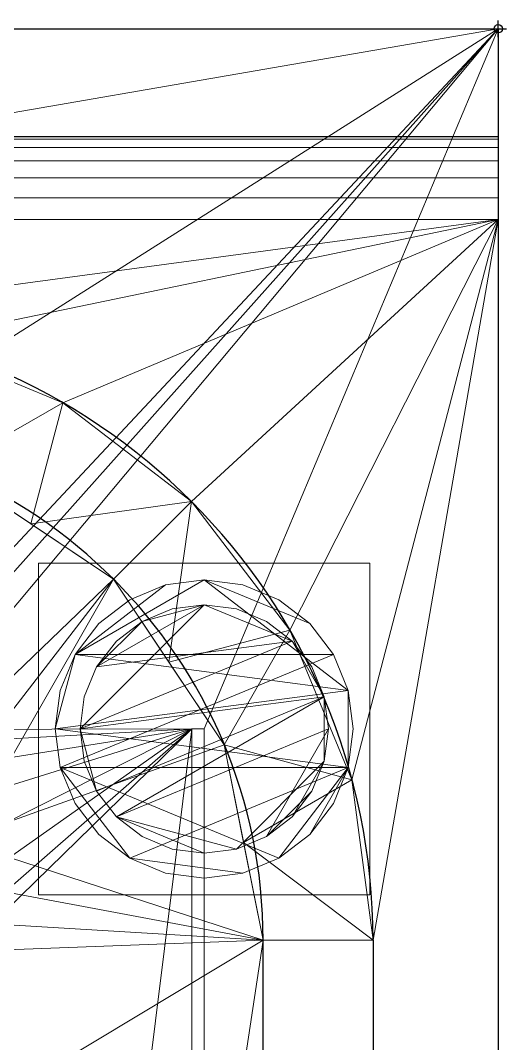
# Model space of a CAD drawing. Header units: millimetres. Extents: x -1 to 701, y -701 to 1.
# Drawn here: x 642.3 to 701, y -122.5 to 1 of the extents above; entities that cross this region are included whole.
import ezdxf

# ---------------------------------------------------------------- set-up
doc = ezdxf.new("R2010")
doc.units = ezdxf.units.MM
doc.header["$PDMODE"] = 34
for name, color, linetype in [('IQ_200_2D', 1, 'Continuous'), ('IQ_200_3D', 1, 'Continuous'), ('IQ_204_2D', 7, 'Continuous'), ('IQ_INS_3D', 3, 'Continuous')]:
    doc.layers.add(name, color=color, linetype=linetype)

msp = doc.modelspace()

# ---------------------------------------------------------------- linework, layer by layer
at = {"layer": 'IQ_200_2D'}
for p, q in [((0, 0), (700, 0)), ((700, 0), (700, -700))]:
    msp.add_line(p, q, dxfattribs=at)
at = {"layer": 'IQ_204_2D'}
for p, q in [((0, -13), (700, -13)), ((671.61, -610), (671.61, -110)), ((684.89, -110), (684.89, -610))]:
    msp.add_line(p, q, dxfattribs=at)
for radius in [74.89, 61.61]:
    msp.add_arc((610, -110), radius, 360, 90, dxfattribs=at)
at = {"layer": 'IQ_INS_3D'}
msp.add_point((700, 0), dxfattribs=at)

# ---------------------------------------------------------------- meshes
at = {"layer": 'IQ_200_3D', "lineweight": 18}
mesh = msp.add_polyface(dxfattribs=at)
corners = [(700, 0, 850), (700, -700, 850), (0, -700, 850), (0, 0, 850), (605, -550, 850), (605, -150, 850), (603.13, -135.76, 850), (597.63, -122.5, 850), (588.89, -111.11, 850), (577.5, -102.37, 850), (564.24, -96.87, 850), (550, -95, 850), (150, -95, 850), (135.76, -96.87, 850), (122.5, -102.37, 850), (111.11, -111.11, 850), (102.37, -122.5, 850), (96.87, -135.76, 850), (95, -150, 850), (95, -550, 850), (96.87, -564.24, 850), (102.37, -577.5, 850), (111.11, -588.89, 850), (122.5, -597.63, 850), (135.76, -603.13, 850), (150, -605, 850), (550, -605, 850), (564.24, -603.13, 850), (577.5, -597.63, 850), (588.89, -588.89, 850), (597.63, -577.5, 850), (603.13, -564.24, 850), (641, -100, 850), (640.45, -95.86, 850), (638.86, -92, 850), (636.31, -88.69, 850), (633, -86.14, 850), (629.14, -84.55, 850), (625, -84, 850), (620.86, -84.55, 850), (617, -86.14, 850), (613.69, -88.69, 850), (611.14, -92, 850), (609.55, -95.86, 850), (609, -100, 850), (609.55, -104.14, 850), (611.14, -108, 850), (613.69, -111.31, 850), (617, -113.86, 850), (620.86, -115.45, 850), (625, -116, 850), (629.14, -115.45, 850), (633, -113.86, 850), (636.31, -111.31, 850), (638.86, -108, 850), (640.45, -104.14, 850), (35.5, -664.5, 850), (664.5, -664.5, 850), (664.5, -84.5, 850), (663, -84.5, 850), (663, -663, 850), (37, -663, 850), (37, -84.5, 850), (35.5, -84.5, 850)]
mesh.append_faces([[corners[k] for k in face] for face in [(60, 4, 59), (45, 8, 44), (37, 59, 36), (27, 60, 26), (30, 60, 29), (23, 61, 22), (26, 60, 25), (21, 61, 20), (12, 0, 11), (63, 3, 62)]], dxfattribs={"vtx0": -1, "vtx1": -1})
mesh.append_faces([[corners[k] for k in face] for face in [(11, 0, 39, 40), (62, 3, 13, 14)]], dxfattribs={"vtx0": -1, "vtx1": -1, "vtx3": -1})
mesh.append_faces([[corners[k] for k in face] for face in [(1, 57, 58, 0), (5, 51, 52), (5, 52, 53, 4), (6, 49, 50), (7, 47, 48), (8, 45, 46), (60, 31, 4), (59, 55, 32), (61, 24, 25, 60), (62, 18, 19)]], dxfattribs={"vtx0": -1, "vtx2": -1})
mesh.append_faces([[corners[k] for k in face] for face in [(0, 58, 59, 37)]], dxfattribs={"vtx0": -1, "vtx2": -1, "vtx3": -1})
mesh.append_faces([[corners[k] for k in face] for face in [(54, 55, 59), (32, 33, 59), (34, 35, 59), (33, 34, 59), (35, 36, 59), (42, 43, 9), (37, 38, 0), (38, 39, 0), (30, 31, 60), (28, 29, 60), (27, 28, 60), (23, 24, 61), (21, 22, 61), (15, 16, 62), (17, 18, 62), (16, 17, 62), (14, 15, 62)]], dxfattribs={"vtx1": -1, "vtx2": -1})
mesh.append_faces([[corners[k] for k in face] for face in [(53, 54, 59, 4)]], dxfattribs={"vtx1": -1, "vtx2": -1, "vtx3": -1})
mesh.append_faces([[corners[k] for k in face] for face in [(56, 57, 1, 2), (50, 51, 5, 6), (48, 49, 6, 7), (46, 47, 7, 8), (41, 42, 9, 10), (43, 44, 8, 9), (40, 41, 10, 11), (63, 56, 2, 3), (19, 20, 61, 62), (12, 13, 3, 0)]], dxfattribs={"vtx1": -1, "vtx3": -1})
mesh = msp.add_polyface(dxfattribs=at)
corners = [(700, 0, 850), (0, 0, 850), (0, 0, 1000), (700, 0, 1000)]
mesh.append_faces([[corners[k] for k in face] for face in [(0, 1, 2, 3)]])
mesh = msp.add_polyface(dxfattribs=at)
corners = [(700, 0, 1000), (0, 0, 1000), (0, -13, 1000), (700, -13, 1000)]
mesh.append_faces([[corners[k] for k in face] for face in [(0, 1, 2, 3)]])
mesh = msp.add_polyface(dxfattribs=at)
corners = [(700, -13, 1000), (700, -13, 910), (700, -13.34, 907.41), (700, -14.34, 905), (700, -15.93, 902.93), (700, -18, 901.34), (700, -20.41, 900.34), (700, -23, 900), (700, -700, 900), (700, -700, 850), (700, 0, 850), (700, 0, 1000)]
mesh.append_faces([[corners[k] for k in face] for face in [(5, 10, 4)]], dxfattribs={"vtx0": -1, "vtx1": -1})
mesh.append_faces([[corners[k] for k in face] for face in [(10, 6, 7)]], dxfattribs={"vtx0": -1, "vtx2": -1})
mesh.append_faces([[corners[k] for k in face] for face in [(3, 4, 10), (2, 3, 10), (1, 2, 10), (5, 6, 10)]], dxfattribs={"vtx1": -1, "vtx2": -1})
mesh.append_faces([[corners[k] for k in face] for face in [(11, 0, 1, 10)]], dxfattribs={"vtx2": -1})
mesh.append_faces([[corners[k] for k in face] for face in [(7, 8, 9, 10)]], dxfattribs={"vtx3": -1})
mesh = msp.add_polyface(dxfattribs=at)
corners = [(700, -13, 1000), (0, -13, 1000), (0, -13, 910), (700, -13, 910)]
mesh.append_faces([[corners[k] for k in face] for face in [(0, 1, 2, 3)]])
mesh = msp.add_polyface(dxfattribs=at)
corners = [(700, -23, 900), (700, -20.41, 900.34), (700, -18, 901.34), (700, -15.93, 902.93), (700, -14.34, 905), (700, -13.34, 907.41), (700, -13, 910), (0, -13, 910), (0, -13.34, 907.41), (0, -14.34, 905), (0, -15.93, 902.93), (0, -18, 901.34), (0, -20.41, 900.34), (0, -23, 900)]
mesh.append_faces([[corners[k] for k in face] for face in [(9, 4, 5, 8), (4, 9, 10, 3), (12, 1, 2, 11), (3, 10, 11, 2)]], dxfattribs={"vtx0": -1, "vtx2": -1})
mesh.append_faces([[corners[k] for k in face] for face in [(13, 0, 1, 12)]], dxfattribs={"vtx2": -1})
mesh.append_faces([[corners[k] for k in face] for face in [(5, 6, 7, 8)]], dxfattribs={"vtx3": -1})
mesh = msp.add_polyface(dxfattribs=at)
corners = [(700, -700, 900), (700, -23, 900), (0, -23, 900), (0, -700, 900), (90, -35.11, 900), (610, -35.11, 900), (629.38, -37.66, 900), (647.44, -45.15, 900), (662.95, -57.05, 900), (674.85, -72.56, 900), (682.34, -90.62, 900), (684.89, -110, 900), (684.89, -610, 900), (682.34, -629.38, 900), (674.85, -647.44, 900), (662.95, -662.95, 900), (647.44, -674.85, 900), (629.38, -682.34, 900), (610, -684.89, 900), (90, -684.89, 900), (70.62, -682.34, 900), (52.56, -674.85, 900), (37.05, -662.95, 900), (25.15, -647.44, 900), (17.66, -629.38, 900), (15.11, -610, 900), (15.11, -110, 900), (17.66, -90.62, 900), (25.15, -72.56, 900), (37.05, -57.05, 900), (52.56, -45.15, 900), (70.62, -37.66, 900)]
mesh.append_faces([[corners[k] for k in face] for face in [(9, 1, 8), (14, 0, 13), (31, 2, 30), (28, 2, 27), (21, 3, 20), (23, 3, 22)]], dxfattribs={"vtx0": -1, "vtx1": -1})
mesh.append_faces([[corners[k] for k in face] for face in [(1, 9, 10), (1, 11, 12, 0), (0, 14, 15), (0, 18, 19, 3), (2, 28, 29), (3, 23, 24)]], dxfattribs={"vtx0": -1, "vtx2": -1})
mesh.append_faces([[corners[k] for k in face] for face in [(10, 11, 1), (5, 6, 1), (7, 8, 1), (6, 7, 1), (12, 13, 0), (15, 16, 0), (17, 18, 0), (16, 17, 0), (31, 4, 2), (29, 30, 2), (26, 27, 2), (21, 22, 3), (19, 20, 3), (24, 25, 3)]], dxfattribs={"vtx1": -1, "vtx2": -1})
mesh.append_faces([[corners[k] for k in face] for face in [(4, 5, 1, 2), (25, 26, 2, 3)]], dxfattribs={"vtx1": -1, "vtx3": -1})
mesh = msp.add_polyface(dxfattribs=at)
corners = [(610, -48.39, 890), (633.58, -53.08, 890), (653.56, -66.44, 890), (666.92, -86.42, 890), (671.61, -110, 890), (684.89, -110, 900), (682.34, -90.62, 900), (674.85, -72.56, 900), (662.95, -57.05, 900), (647.44, -45.15, 900), (629.38, -37.66, 900), (610, -35.11, 900), (669.26, -98.21, 890), (660.24, -76.43, 890), (643.57, -59.76, 890), (621.79, -50.74, 890)]
mesh.append_faces([[corners[k] for k in face] for face in [(15, 11, 0)]], dxfattribs={"vtx0": -1})
mesh.append_faces([[corners[k] for k in face] for face in [(6, 12, 5), (13, 8, 2), (8, 13, 7), (9, 14, 8), (2, 8, 14)]], dxfattribs={"vtx0": -1, "vtx1": -1})
mesh.append_faces([[corners[k] for k in face] for face in [(3, 6, 7), (6, 3, 12), (15, 10, 11), (9, 1, 14)]], dxfattribs={"vtx0": -1, "vtx2": -1})
mesh.append_faces([[corners[k] for k in face] for face in [(4, 5, 12)]], dxfattribs={"vtx1": -1})
mesh.append_faces([[corners[k] for k in face] for face in [(13, 3, 7), (15, 1, 10), (9, 10, 1)]], dxfattribs={"vtx1": -1, "vtx2": -1})
mesh = msp.add_polyface(dxfattribs=at)
corners = [(610, -48.39, 890), (90, -48.39, 890), (66.42, -53.08, 890), (46.44, -66.44, 890), (33.08, -86.42, 890), (28.39, -110, 890), (28.39, -610, 890), (33.08, -633.58, 890), (46.44, -653.56, 890), (66.42, -666.92, 890), (90, -671.61, 890), (610, -671.61, 890), (633.58, -666.92, 890), (653.56, -653.56, 890), (666.92, -633.58, 890), (671.61, -610, 890), (671.61, -110, 890), (666.92, -86.42, 890), (653.56, -66.44, 890), (633.58, -53.08, 890), (605, -150, 890), (605, -550, 890), (603.13, -564.24, 890), (597.63, -577.5, 890), (588.89, -588.89, 890), (577.5, -597.63, 890), (564.24, -603.13, 890), (550, -605, 890), (150, -605, 890), (135.76, -603.13, 890), (122.5, -597.63, 890), (111.11, -588.89, 890), (102.37, -577.5, 890), (96.87, -564.24, 890), (95, -550, 890), (95, -150, 890), (96.87, -135.76, 890), (102.37, -122.5, 890), (111.11, -111.11, 890), (122.5, -102.37, 890), (135.76, -96.87, 890), (150, -95, 890), (550, -95, 890), (564.24, -96.87, 890), (577.5, -102.37, 890), (588.89, -111.11, 890), (597.63, -122.5, 890), (603.13, -135.76, 890), (609, -100, 890), (609.55, -95.86, 890), (611.14, -92, 890), (613.69, -88.69, 890), (617, -86.14, 890), (620.86, -84.55, 890), (625, -84, 890), (629.14, -84.55, 890), (633, -86.14, 890), (636.31, -88.69, 890), (638.86, -92, 890), (640.45, -95.86, 890), (641, -100, 890), (640.45, -104.14, 890), (638.86, -108, 890), (636.31, -111.31, 890), (633, -113.86, 890), (629.14, -115.45, 890), (625, -116, 890), (620.86, -115.45, 890), (617, -113.86, 890), (613.69, -111.31, 890), (611.14, -108, 890), (609.55, -104.14, 890)]
mesh.append_faces([[corners[k] for k in face] for face in [(62, 16, 61), (63, 16, 62), (48, 45, 71), (57, 18, 56), (61, 16, 60), (55, 19, 54), (27, 11, 26), (24, 15, 23), (30, 10, 29), (8, 31, 7), (39, 1, 38), (42, 0, 41)]], dxfattribs={"vtx0": -1, "vtx1": -1})
mesh.append_faces([[corners[k] for k in face] for face in [(16, 20, 21), (17, 59, 60, 16), (18, 57, 58), (0, 50, 51), (0, 52, 53), (45, 48, 49, 44), (10, 28, 29), (11, 27, 28, 10), (15, 22, 23), (11, 24, 25), (11, 25, 26), (6, 33, 34, 5), (0, 42, 43), (1, 39, 40), (1, 40, 41, 0), (0, 43, 44), (5, 35, 36), (5, 36, 37, 4), (5, 34, 35)]], dxfattribs={"vtx0": -1, "vtx2": -1})
mesh.append_faces([[corners[k] for k in face] for face in [(16, 63, 64, 20), (44, 49, 50, 0)]], dxfattribs={"vtx0": -1, "vtx2": -1, "vtx3": -1})
mesh.append_faces([[corners[k] for k in face] for face in [(38, 1, 2, 3)]], dxfattribs={"vtx0": -1, "vtx3": -1})
mesh.append_faces([[corners[k] for k in face] for face in [(14, 15, 24, 13), (64, 65, 20), (12, 13, 24, 11), (65, 66, 20), (67, 68, 47), (69, 70, 46), (51, 52, 0), (9, 10, 31, 8), (32, 33, 6), (30, 31, 10)]], dxfattribs={"vtx1": -1, "vtx2": -1})
mesh.append_faces([[corners[k] for k in face] for face in [(21, 22, 15, 16), (66, 67, 47, 20), (70, 71, 45, 46), (68, 69, 46, 47), (58, 59, 17, 18), (18, 19, 55, 56), (53, 54, 19, 0), (31, 32, 6, 7), (37, 38, 3, 4)]], dxfattribs={"vtx1": -1, "vtx3": -1})
mesh = msp.add_polyface(dxfattribs=at)
corners = [(644.5, -64.5, 850), (644.5, -104.5, 850), (684.5, -104.5, 850), (684.5, -64.5, 850)]
mesh.append_faces([[corners[k] for k in face] for face in [(0, 1, 2, 3)]])
mesh = msp.add_polyface(dxfattribs=at)
corners = [(684.5, -104.5, 75), (644.5, -104.5, 75), (644.5, -64.5, 75), (684.5, -64.5, 75)]
mesh.append_faces([[corners[k] for k in face] for face in [(0, 1, 2, 3)]])
mesh = msp.add_polyface(dxfattribs=at)
corners = [(684.5, -64.5, 850), (684.5, -64.5, 75), (644.5, -64.5, 75), (644.5, -64.5, 850)]
mesh.append_faces([[corners[k] for k in face] for face in [(0, 1, 2, 3)]])
mesh = msp.add_polyface(dxfattribs=at)
corners = [(644.5, -64.5, 850), (644.5, -64.5, 75), (644.5, -104.5, 75), (644.5, -104.5, 850)]
mesh.append_faces([[corners[k] for k in face] for face in [(0, 1, 2, 3)]])
mesh = msp.add_polyface(dxfattribs=at)
corners = [(684.5, -104.5, 850), (684.5, -104.5, 75), (684.5, -64.5, 75), (684.5, -64.5, 850)]
mesh.append_faces([[corners[k] for k in face] for face in [(0, 1, 2, 3)]])
mesh = msp.add_polyface(dxfattribs=at)
corners = [(646.5, -84.5, 5), (647.11, -89.16, 5), (648.91, -93.5, 5), (651.77, -97.23, 5), (655.5, -100.09, 5), (659.84, -101.89, 5), (664.5, -102.5, 5), (669.16, -101.89, 5), (673.5, -100.09, 5), (677.23, -97.23, 5), (680.09, -93.5, 5), (681.89, -89.16, 5), (682.5, -84.5, 5), (681.89, -79.84, 5), (680.09, -75.5, 5), (677.23, -71.77, 5), (673.5, -68.91, 5), (669.16, -67.11, 5), (664.5, -66.5, 5), (659.84, -67.11, 5), (655.5, -68.91, 5), (651.77, -71.77, 5), (648.91, -75.5, 5), (647.11, -79.84, 5)]
mesh.append_faces([[corners[k] for k in face] for face in [(11, 8, 9, 10)]], dxfattribs={"vtx0": -1})
mesh.append_faces([[corners[k] for k in face] for face in [(4, 7, 8, 11), (11, 0, 1, 4), (13, 18, 19, 22)]], dxfattribs={"vtx0": -1, "vtx2": -1, "vtx3": -1})
mesh.append_faces([[corners[k] for k in face] for face in [(0, 11, 12, 13)]], dxfattribs={"vtx0": -1, "vtx3": -1})
mesh.append_faces([[corners[k] for k in face] for face in [(2, 3, 4, 1), (16, 17, 18, 15)]], dxfattribs={"vtx2": -1})
mesh.append_faces([[corners[k] for k in face] for face in [(13, 14, 15, 18), (22, 23, 0, 13)]], dxfattribs={"vtx2": -1, "vtx3": -1})
mesh.append_faces([[corners[k] for k in face] for face in [(4, 5, 6, 7), (19, 20, 21, 22)]], dxfattribs={"vtx3": -1})
mesh = msp.add_polyface(dxfattribs=at)
corners = [(646.5, -84.5, 0), (647.11, -79.84, 0), (648.91, -75.5, 0), (651.77, -71.77, 0), (655.5, -68.91, 0), (659.84, -67.11, 0), (664.5, -66.5, 0), (669.16, -67.11, 0), (673.5, -68.91, 0), (677.23, -71.77, 0), (680.09, -75.5, 0), (681.89, -79.84, 0), (682.5, -84.5, 0), (681.89, -89.16, 0), (680.09, -93.5, 0), (677.23, -97.23, 0), (673.5, -100.09, 0), (669.16, -101.89, 0), (664.5, -102.5, 0), (659.84, -101.89, 0), (655.5, -100.09, 0), (651.77, -97.23, 0), (648.91, -93.5, 0), (647.11, -89.16, 0)]
mesh.append_faces([[corners[k] for k in face] for face in [(2, 0, 1), (15, 13, 14), (13, 11, 12)]], dxfattribs={"vtx0": -1})
mesh.append_faces([[corners[k] for k in face] for face in [(16, 23, 13, 15)]], dxfattribs={"vtx0": -1, "vtx1": -1, "vtx2": -1})
mesh.append_faces([[corners[k] for k in face] for face in [(2, 10, 23, 0)]], dxfattribs={"vtx0": -1, "vtx1": -1, "vtx3": -1})
mesh.append_faces([[corners[k] for k in face] for face in [(2, 5, 6)]], dxfattribs={"vtx0": -1, "vtx2": -1})
mesh.append_faces([[corners[k] for k in face] for face in [(23, 10, 11, 13), (23, 16, 17, 20)]], dxfattribs={"vtx0": -1, "vtx2": -1, "vtx3": -1})
mesh.append_faces([[corners[k] for k in face] for face in [(9, 10, 2, 6)]], dxfattribs={"vtx1": -1, "vtx2": -1, "vtx3": -1})
mesh.append_faces([[corners[k] for k in face] for face in [(3, 4, 5, 2), (18, 19, 20, 17)]], dxfattribs={"vtx2": -1})
mesh.append_faces([[corners[k] for k in face] for face in [(6, 7, 8, 9), (20, 21, 22, 23)]], dxfattribs={"vtx3": -1})
mesh = msp.add_polyface(dxfattribs=at)
corners = [(646.5, -84.5, 5), (647.11, -79.84, 5), (648.91, -75.5, 5), (651.77, -71.77, 5), (655.5, -68.91, 5), (659.84, -67.11, 5), (664.5, -66.5, 5), (669.16, -67.11, 5), (673.5, -68.91, 5), (677.23, -71.77, 5), (680.09, -75.5, 5), (681.89, -79.84, 5), (682.5, -84.5, 5), (682.5, -84.5, 0), (681.89, -79.84, 0), (680.09, -75.5, 0), (677.23, -71.77, 0), (673.5, -68.91, 0), (669.16, -67.11, 0), (664.5, -66.5, 0), (659.84, -67.11, 0), (655.5, -68.91, 0), (651.77, -71.77, 0), (648.91, -75.5, 0), (647.11, -79.84, 0), (646.5, -84.5, 0)]
mesh.append_faces([[corners[k] for k in face] for face in [(13, 14, 11, 12), (0, 1, 24, 25)]], dxfattribs={"vtx1": -1})
mesh.append_faces([[corners[k] for k in face] for face in [(14, 15, 10, 11), (16, 17, 8, 9), (15, 16, 9, 10), (17, 18, 7, 8), (6, 7, 18, 19), (19, 20, 5, 6), (20, 21, 4, 5), (22, 23, 2, 3), (21, 22, 3, 4), (23, 24, 1, 2)]], dxfattribs={"vtx1": -1, "vtx3": -1})
mesh = msp.add_polyface(dxfattribs=at)
corners = [(649.5, -84.5, 75), (650.01, -88.38, 75), (651.51, -92, 75), (653.89, -95.11, 75), (657, -97.49, 75), (660.62, -98.99, 75), (664.5, -99.5, 75), (668.38, -98.99, 75), (672, -97.49, 75), (675.11, -95.11, 75), (677.49, -92, 75), (678.99, -88.38, 75), (679.5, -84.5, 75), (678.99, -80.62, 75), (677.49, -77, 75), (675.11, -73.89, 75), (672, -71.51, 75), (668.38, -70.01, 75), (664.5, -69.5, 75), (660.62, -70.01, 75), (657, -71.51, 75), (653.89, -73.89, 75), (651.51, -77, 75), (650.01, -80.62, 75)]
mesh.append_faces([[corners[k] for k in face] for face in [(10, 8, 9), (22, 20, 21)]], dxfattribs={"vtx0": -1})
mesh.append_faces([[corners[k] for k in face] for face in [(7, 3, 6)]], dxfattribs={"vtx0": -1, "vtx1": -1})
mesh.append_faces([[corners[k] for k in face] for face in [(22, 15, 18, 20)]], dxfattribs={"vtx0": -1, "vtx1": -1, "vtx2": -1, "vtx3": -1})
mesh.append_faces([[corners[k] for k in face] for face in [(13, 2, 3, 12)]], dxfattribs={"vtx0": -1, "vtx2": -1})
mesh.append_faces([[corners[k] for k in face] for face in [(3, 7, 8, 12)]], dxfattribs={"vtx0": -1, "vtx2": -1, "vtx3": -1})
mesh.append_faces([[corners[k] for k in face] for face in [(17, 18, 15, 16), (19, 20, 18)]], dxfattribs={"vtx1": -1})
mesh.append_faces([[corners[k] for k in face] for face in [(11, 12, 8, 10)]], dxfattribs={"vtx1": -1, "vtx2": -1})
mesh.append_faces([[corners[k] for k in face] for face in [(4, 5, 6, 3)]], dxfattribs={"vtx2": -1})
mesh.append_faces([[corners[k] for k in face] for face in [(0, 1, 2, 13), (13, 14, 15, 0), (22, 23, 0, 15)]], dxfattribs={"vtx2": -1, "vtx3": -1})
mesh = msp.add_polyface(dxfattribs=at)
corners = [(649.5, -84.5, 5), (650.01, -80.62, 5), (651.51, -77, 5), (653.89, -73.89, 5), (657, -71.51, 5), (660.62, -70.01, 5), (664.5, -69.5, 5), (668.38, -70.01, 5), (672, -71.51, 5), (675.11, -73.89, 5), (677.49, -77, 5), (678.99, -80.62, 5), (679.5, -84.5, 5), (678.99, -88.38, 5), (677.49, -92, 5), (675.11, -95.11, 5), (672, -97.49, 5), (668.38, -98.99, 5), (664.5, -99.5, 5), (660.62, -98.99, 5), (657, -97.49, 5), (653.89, -95.11, 5), (651.51, -92, 5), (650.01, -88.38, 5)]
mesh.append_faces([[corners[k] for k in face] for face in [(9, 6, 7, 8), (4, 2, 3), (15, 13, 14)]], dxfattribs={"vtx0": -1})
mesh.append_faces([[corners[k] for k in face] for face in [(18, 21, 17)]], dxfattribs={"vtx0": -1, "vtx1": -1})
mesh.append_faces([[corners[k] for k in face] for face in [(22, 0, 11, 21)]], dxfattribs={"vtx0": -1, "vtx1": -1, "vtx2": -1})
mesh.append_faces([[corners[k] for k in face] for face in [(0, 6, 9, 11), (21, 11, 13, 17)]], dxfattribs={"vtx0": -1, "vtx1": -1, "vtx2": -1, "vtx3": -1})
mesh.append_faces([[corners[k] for k in face] for face in [(23, 0, 22), (12, 13, 11)]], dxfattribs={"vtx1": -1})
mesh.append_faces([[corners[k] for k in face] for face in [(16, 17, 13, 15)]], dxfattribs={"vtx1": -1, "vtx2": -1})
mesh.append_faces([[corners[k] for k in face] for face in [(9, 10, 11)]], dxfattribs={"vtx2": -1})
mesh.append_faces([[corners[k] for k in face] for face in [(4, 5, 6, 2), (0, 1, 2, 6)]], dxfattribs={"vtx2": -1, "vtx3": -1})
mesh.append_faces([[corners[k] for k in face] for face in [(18, 19, 20, 21)]], dxfattribs={"vtx3": -1})
mesh = msp.add_polyface(dxfattribs=at)
corners = [(649.5, -84.5, 75), (650.01, -80.62, 75), (651.51, -77, 75), (653.89, -73.89, 75), (657, -71.51, 75), (660.62, -70.01, 75), (664.5, -69.5, 75), (668.38, -70.01, 75), (672, -71.51, 75), (675.11, -73.89, 75), (677.49, -77, 75), (678.99, -80.62, 75), (679.5, -84.5, 75), (679.5, -84.5, 5), (678.99, -80.62, 5), (677.49, -77, 5), (675.11, -73.89, 5), (672, -71.51, 5), (668.38, -70.01, 5), (664.5, -69.5, 5), (660.62, -70.01, 5), (657, -71.51, 5), (653.89, -73.89, 5), (651.51, -77, 5), (650.01, -80.62, 5), (649.5, -84.5, 5)]
mesh.append_faces([[corners[k] for k in face] for face in [(1, 24, 25, 0)]], dxfattribs={"vtx0": -1})
mesh.append_faces([[corners[k] for k in face] for face in [(8, 17, 18, 7), (9, 16, 17, 8), (7, 18, 19, 6), (15, 10, 11, 14), (5, 20, 21, 4), (4, 21, 22, 3), (2, 23, 24, 1), (3, 22, 23, 2), (20, 5, 6, 19)]], dxfattribs={"vtx0": -1, "vtx2": -1})
mesh.append_faces([[corners[k] for k in face] for face in [(13, 14, 11, 12)]], dxfattribs={"vtx1": -1})
mesh.append_faces([[corners[k] for k in face] for face in [(9, 10, 15, 16)]], dxfattribs={"vtx1": -1, "vtx3": -1})
mesh = msp.add_polyface(dxfattribs=at)
corners = [(35.5, -664.5, 600), (35.5, -84.5, 600), (37, -84.5, 600), (37, -663, 600), (663, -663, 600), (663, -84.5, 600), (664.5, -84.5, 600), (664.5, -664.5, 600)]
mesh.append_faces([[corners[k] for k in face] for face in [(3, 0, 1, 2)]], dxfattribs={"vtx0": -1})
mesh.append_faces([[corners[k] for k in face] for face in [(6, 7, 4, 5)]], dxfattribs={"vtx1": -1})
mesh.append_faces([[corners[k] for k in face] for face in [(3, 4, 7, 0)]], dxfattribs={"vtx1": -1, "vtx3": -1})
mesh = msp.add_polyface(dxfattribs=at)
corners = [(682.5, -84.5, 5), (681.89, -89.16, 5), (680.09, -93.5, 5), (677.23, -97.23, 5), (673.5, -100.09, 5), (669.16, -101.89, 5), (664.5, -102.5, 5), (659.84, -101.89, 5), (655.5, -100.09, 5), (651.77, -97.23, 5), (648.91, -93.5, 5), (647.11, -89.16, 5), (646.5, -84.5, 5), (646.5, -84.5, 0), (647.11, -89.16, 0), (648.91, -93.5, 0), (651.77, -97.23, 0), (655.5, -100.09, 0), (659.84, -101.89, 0), (664.5, -102.5, 0), (669.16, -101.89, 0), (673.5, -100.09, 0), (677.23, -97.23, 0), (680.09, -93.5, 0), (681.89, -89.16, 0), (682.5, -84.5, 0)]
mesh.append_faces([[corners[k] for k in face] for face in [(13, 14, 11, 12), (0, 1, 24, 25)]], dxfattribs={"vtx1": -1})
mesh.append_faces([[corners[k] for k in face] for face in [(14, 15, 10, 11), (16, 17, 8, 9), (15, 16, 9, 10), (17, 18, 7, 8), (6, 7, 18, 19), (19, 20, 5, 6), (20, 21, 4, 5), (22, 23, 2, 3), (21, 22, 3, 4), (23, 24, 1, 2)]], dxfattribs={"vtx1": -1, "vtx3": -1})
mesh = msp.add_polyface(dxfattribs=at)
corners = [(679.5, -84.5, 75), (678.99, -88.38, 75), (677.49, -92, 75), (675.11, -95.11, 75), (672, -97.49, 75), (668.38, -98.99, 75), (664.5, -99.5, 75), (660.62, -98.99, 75), (657, -97.49, 75), (653.89, -95.11, 75), (651.51, -92, 75), (650.01, -88.38, 75), (649.5, -84.5, 75), (649.5, -84.5, 5), (650.01, -88.38, 5), (651.51, -92, 5), (653.89, -95.11, 5), (657, -97.49, 5), (660.62, -98.99, 5), (664.5, -99.5, 5), (668.38, -98.99, 5), (672, -97.49, 5), (675.11, -95.11, 5), (677.49, -92, 5), (678.99, -88.38, 5), (679.5, -84.5, 5)]
mesh.append_faces([[corners[k] for k in face] for face in [(1, 24, 25, 0)]], dxfattribs={"vtx0": -1})
mesh.append_faces([[corners[k] for k in face] for face in [(11, 14, 15, 10), (10, 15, 16, 9), (8, 17, 18, 7), (9, 16, 17, 8), (7, 18, 19, 6), (5, 20, 21, 4), (4, 21, 22, 3), (2, 23, 24, 1), (3, 22, 23, 2), (20, 5, 6, 19)]], dxfattribs={"vtx0": -1, "vtx2": -1})
mesh.append_faces([[corners[k] for k in face] for face in [(12, 13, 14, 11)]], dxfattribs={"vtx2": -1})
mesh = msp.add_polyface(dxfattribs=at)
corners = [(663, -84.5, 600), (663, -84.5, 850), (664.5, -84.5, 850), (664.5, -84.5, 600)]
mesh.append_faces([[corners[k] for k in face] for face in [(0, 1, 2, 3)]])
mesh = msp.add_polyface(dxfattribs=at)
corners = [(663, -663, 600), (663, -663, 850), (663, -84.5, 850), (663, -84.5, 600)]
mesh.append_faces([[corners[k] for k in face] for face in [(0, 1, 2, 3)]])
mesh = msp.add_polyface(dxfattribs=at)
corners = [(664.5, -84.5, 600), (664.5, -84.5, 850), (664.5, -664.5, 850), (664.5, -664.5, 600)]
mesh.append_faces([[corners[k] for k in face] for face in [(0, 1, 2, 3)]])
mesh = msp.add_polyface(dxfattribs=at)
corners = [(644.5, -104.5, 850), (644.5, -104.5, 75), (684.5, -104.5, 75), (684.5, -104.5, 850)]
mesh.append_faces([[corners[k] for k in face] for face in [(0, 1, 2, 3)]])
mesh = msp.add_polyface(dxfattribs=at)
corners = [(671.61, -610, 890), (684.89, -610, 900), (684.89, -110, 900), (671.61, -110, 890)]
mesh.append_faces([[corners[k] for k in face] for face in [(0, 1, 2, 3)]])

doc.saveas('drawing.dxf')
